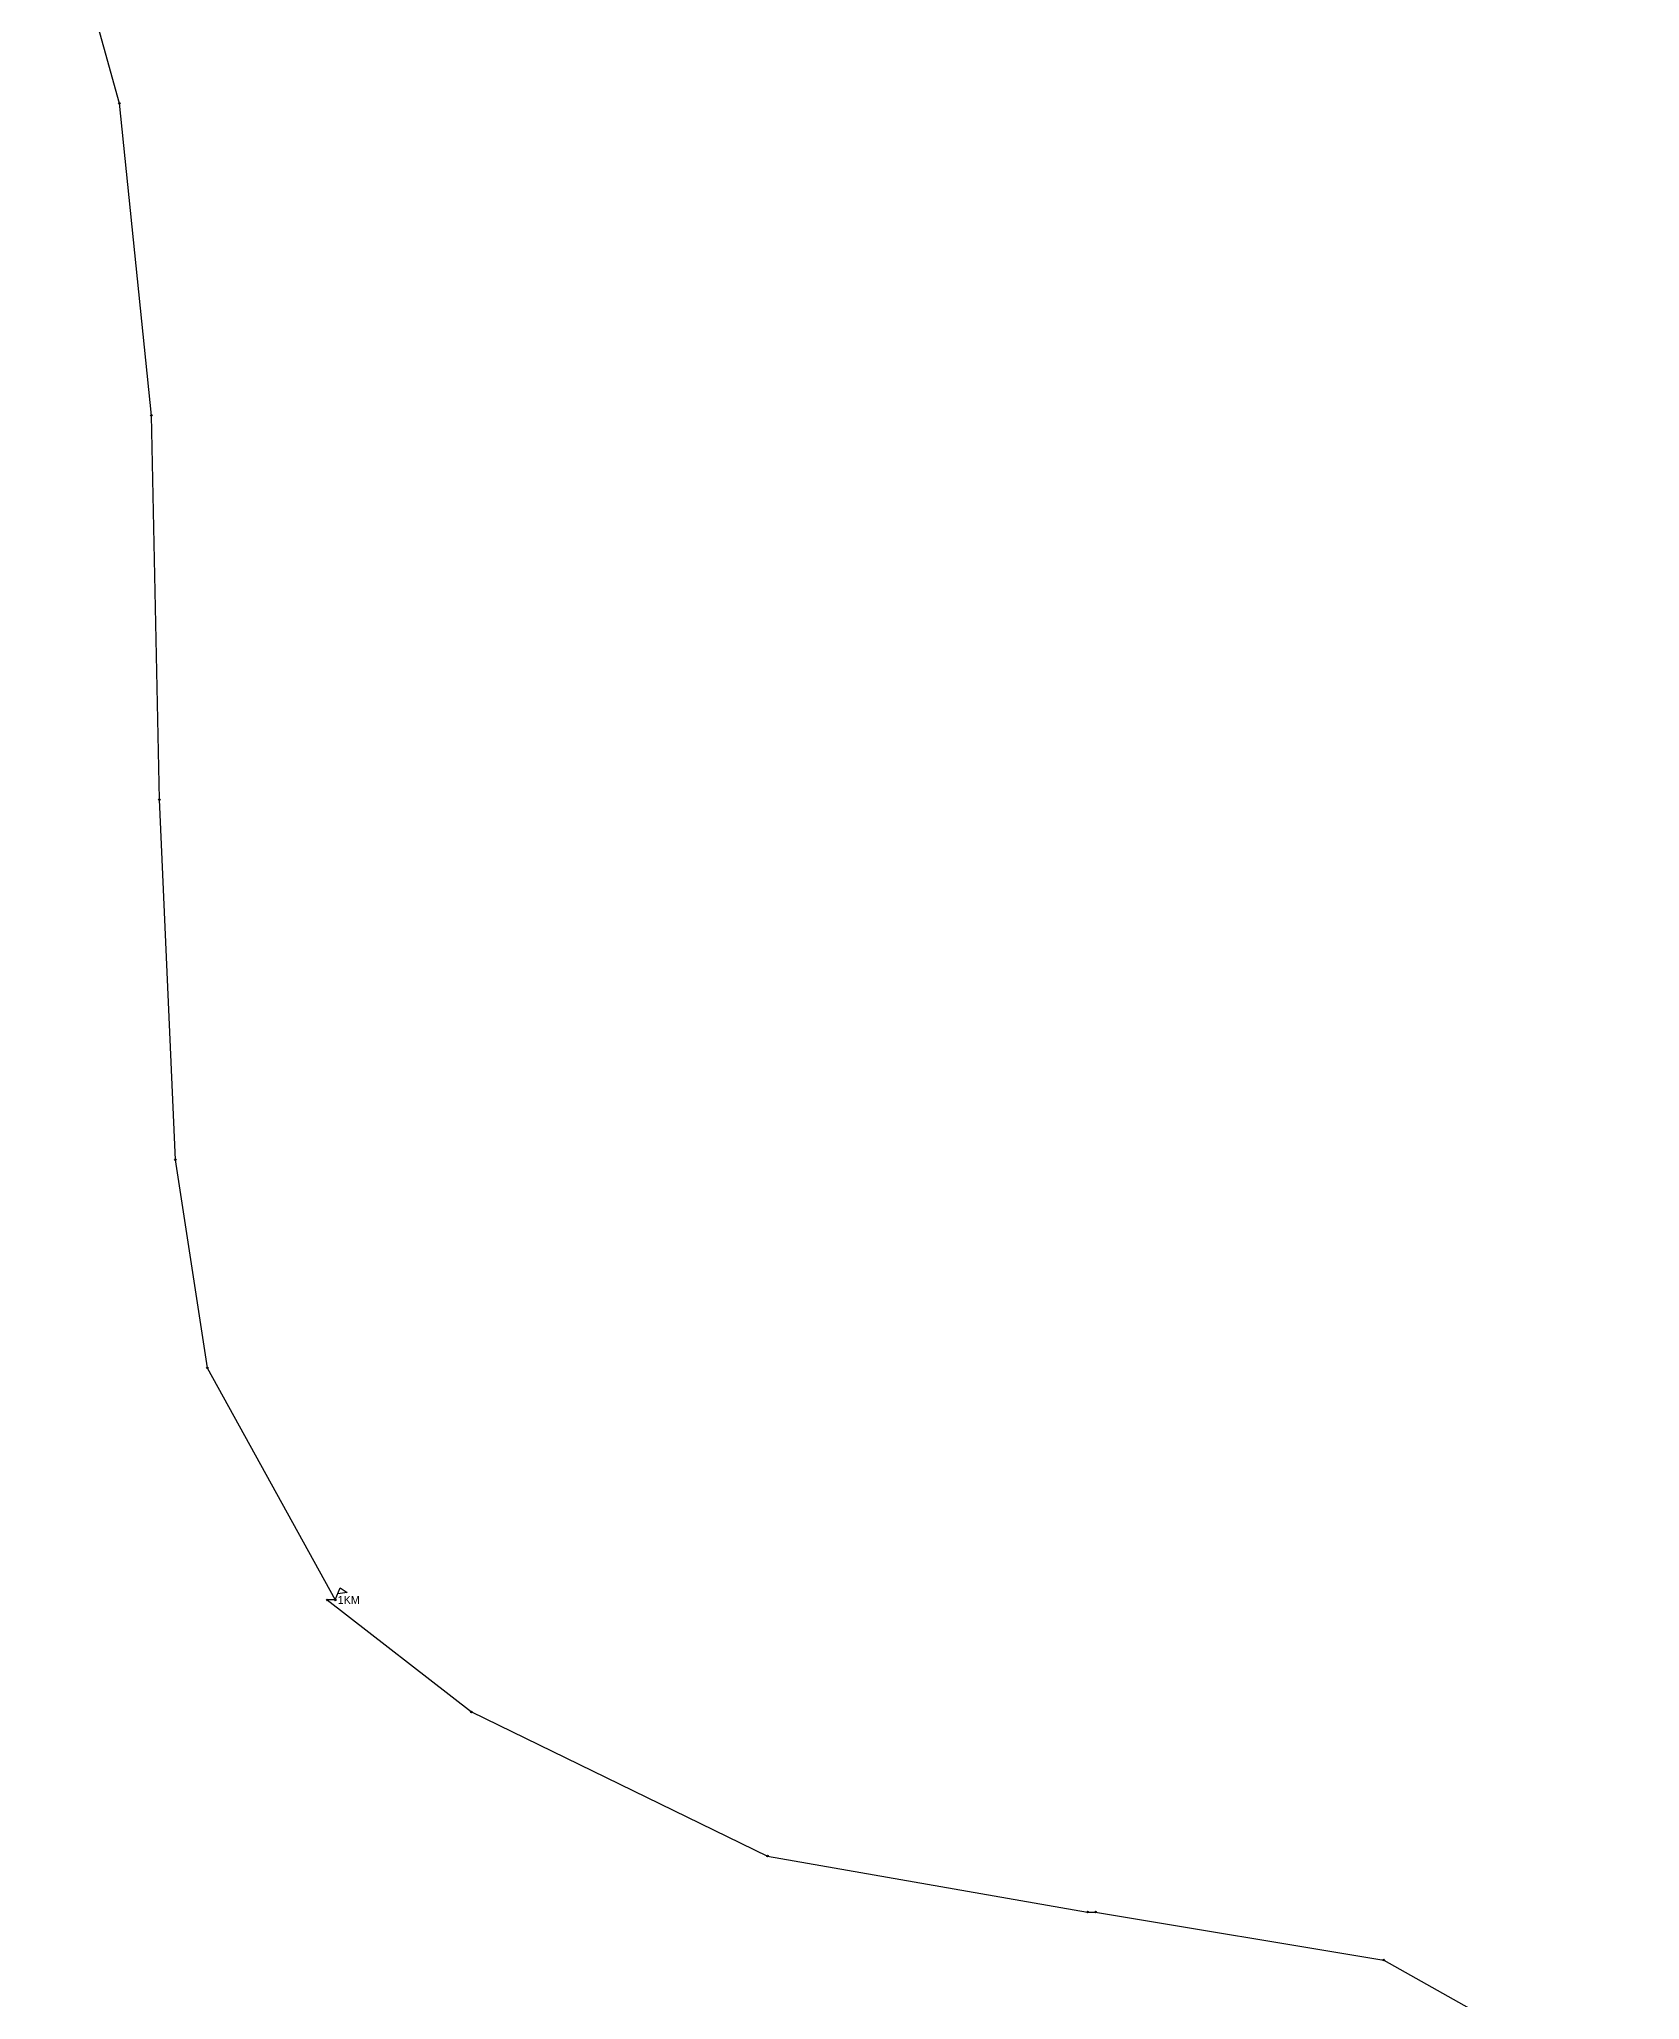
# Model space of a CAD drawing. Extents: x 488641 to 489299, y 4980265 to 4981230.
# Drawn here: x 489081 to 489281, y 4980506 to 4980751 of the extents above; entities that cross this region are included whole.
import ezdxf

# ---------------------------------------------------------------- set-up
doc = ezdxf.new("R2010")
doc.units = 0
for name, color, linetype in [('Tracks', 3, 'CONTINUOUS'), ('TrkAttribs', 3, 'CONTINUOUS'), ('Waypoints', 7, 'CONTINUOUS'), ('WptAttribs', 7, 'CONTINUOUS')]:
    doc.layers.add(name, color=color, linetype=linetype)

# ---------------------------------------------------------------- blocks, each defined once
blk = doc.blocks.new('WAYPOINT')
at = {"layer": 'WptAttribs'}
for p, q in [((0, 0), (0.6, 1.5)), ((1.5, 0.9375), (0.3, 0.75)), ((0.6, 1.5), (1.5, 0.9375))]:
    blk.add_line(p, q, dxfattribs=at)
at = {"layer": 'WptAttribs', "flags": 1}
for tag in ['Altitude', 'Type', 'Temperature', 'Symbol', 'Color', 'City', 'Categories', 'Country', 'Description', 'Position', 'Depth', 'Proximity', 'DisplayMode', 'Facility', 'Date Modified', 'Link', 'Name']:
    blk.add_attdef(tag, (0.3, -0.5), '', height=1, dxfattribs=at)
at = {"layer": 'WptAttribs'}
blk.add_attdef('Visible', (0.3, -0.5), '', height=1, dxfattribs=at)
blk = doc.blocks.new('TRACKPOINT')
at = {"layer": 'TrkAttribs'}
blk.add_circle((0, 0), 0.1, dxfattribs=at)
at = {"layer": 'TrkAttribs', "flags": 1}
for tag in ['Altitude', 'TrackName', 'Time', 'Position', 'Depth', 'LegLength', 'LegTime', 'LegSpeed', 'LegCourse']:
    blk.add_attdef(tag, (0, 0), '', height=1, dxfattribs=at)

msp = doc.modelspace()

# ---------------------------------------------------------------- linework, layer by layer
at = {"layer": 'Tracks'}
msp.add_polyline3d([(489081, 4980779, 921.4), (489091, 4980743, 921.4), (489095, 4980704, 919.82), (489096, 4980656, 921.4), (489098, 4980611, 922.98), (489102, 4980585, 921.4), (489118, 4980556, 916.67), (489118, 4980556, 929.28), (489118, 4980556, 924.55), (489118, 4980556, 911.94), (489118, 4980556, 929.28), (489118, 4980556, 916.67), (489117, 4980556, 919.82), (489135, 4980542, 919.82), (489172, 4980524, 919.82), (489212, 4980517, 907.21), (489213, 4980517, 915.09), (489249, 4980511, 921.4), (489281, 4980493, 921.4)], dxfattribs=at)
at = {"layer": 'Waypoints'}
msp.add_point((489118, 4980556, 922.14), dxfattribs=at)

# ---------------------------------------------------------------- block references
at = {"layer": 'TrkAttribs'}
for p in [(489091, 4980743, 921.4), (489095, 4980704, 919.82), (489096, 4980656, 921.4), (489098, 4980611, 922.98), (489102, 4980585, 921.4), (489117, 4980556, 919.82), (489118, 4980556, 916.67), (489118, 4980556, 929.28), (489118, 4980556, 924.55), (489118, 4980556, 911.94), (489118, 4980556, 929.28), (489118, 4980556, 916.67), (489135, 4980542, 919.82), (489172, 4980524, 919.82), (489212, 4980517, 907.21), (489213, 4980517, 915.09), (489249, 4980511, 921.4)]:
    msp.add_blockref('TRACKPOINT', p, dxfattribs=at)
at = {"layer": 'WptAttribs'}
ref = msp.add_blockref('WAYPOINT', (489118, 4980556, 922.14), dxfattribs=at)
ref.add_attrib('Visible', '1KM', (489118.3, 4980555.5), dxfattribs={"height": 1})

doc.saveas('drawing.dxf')
